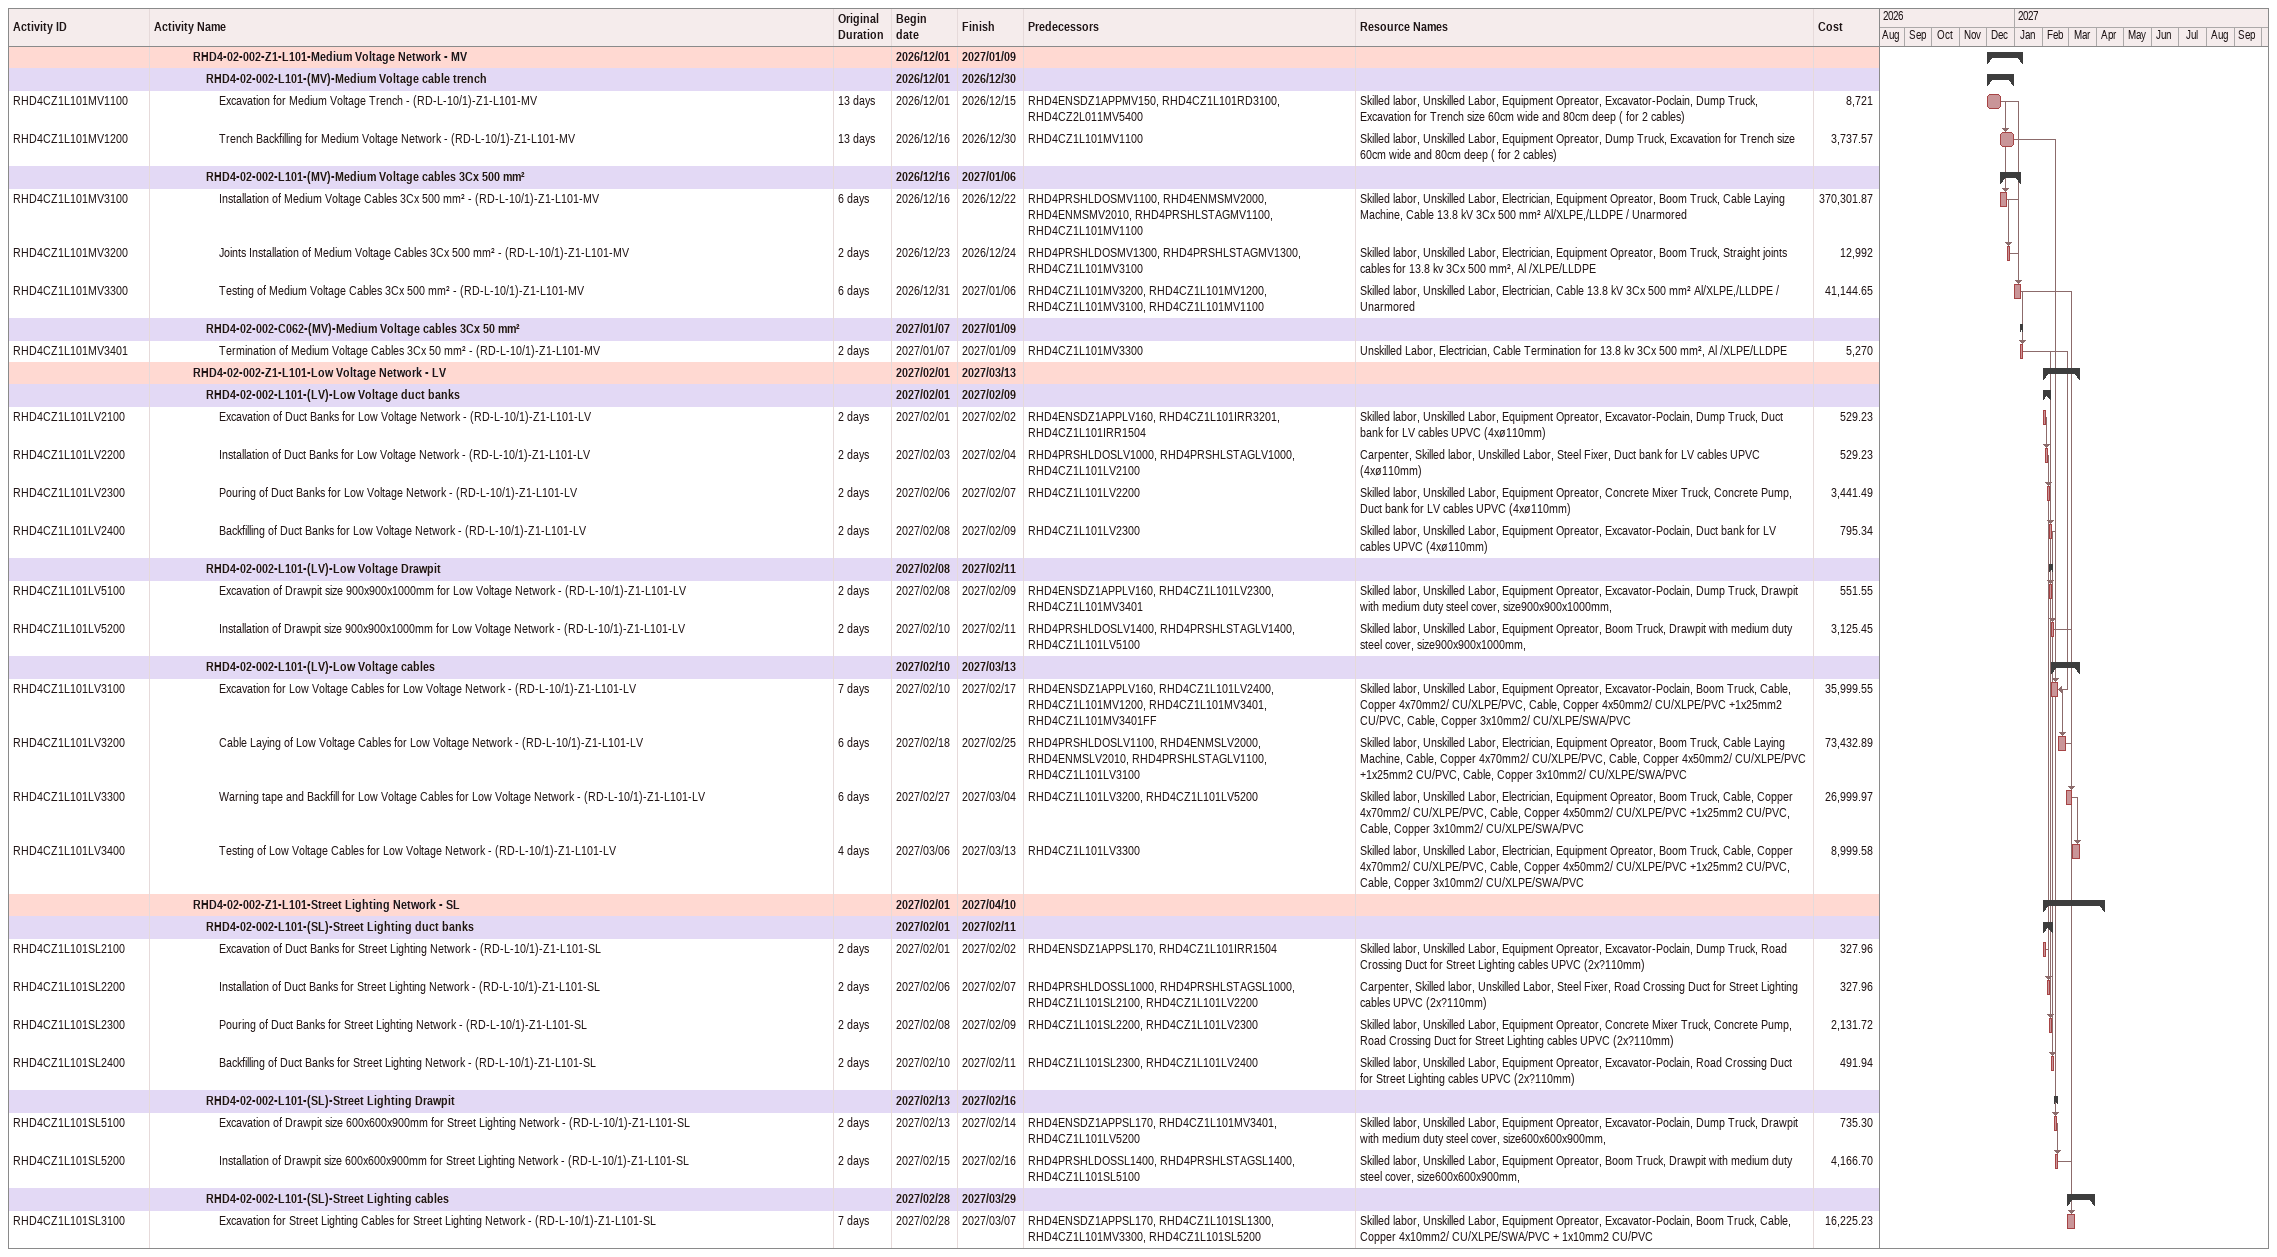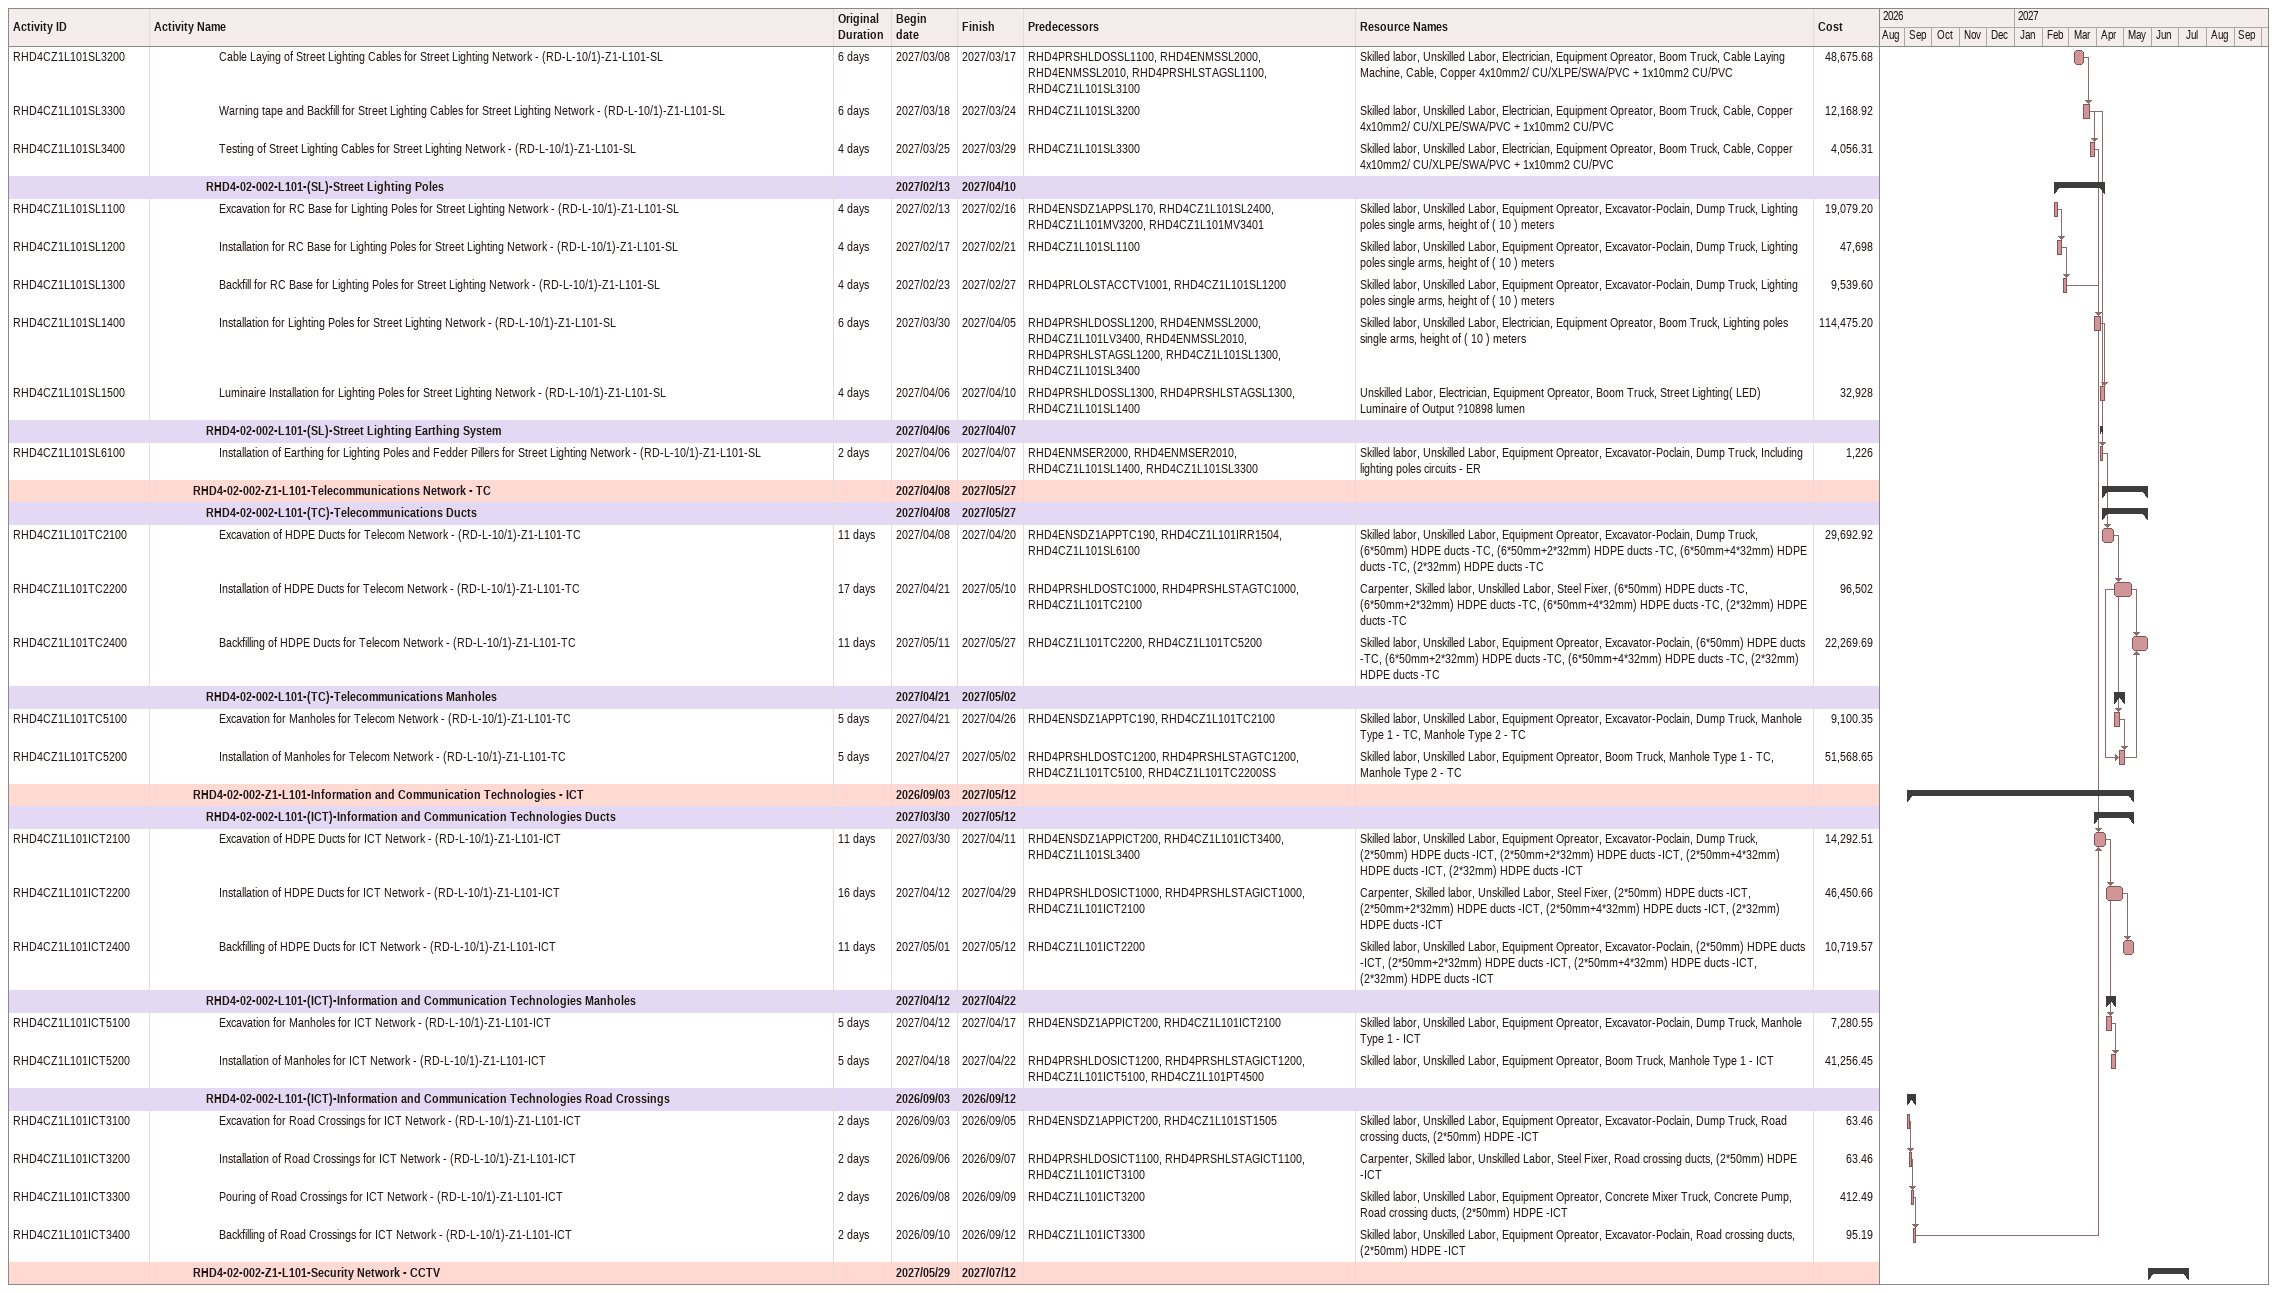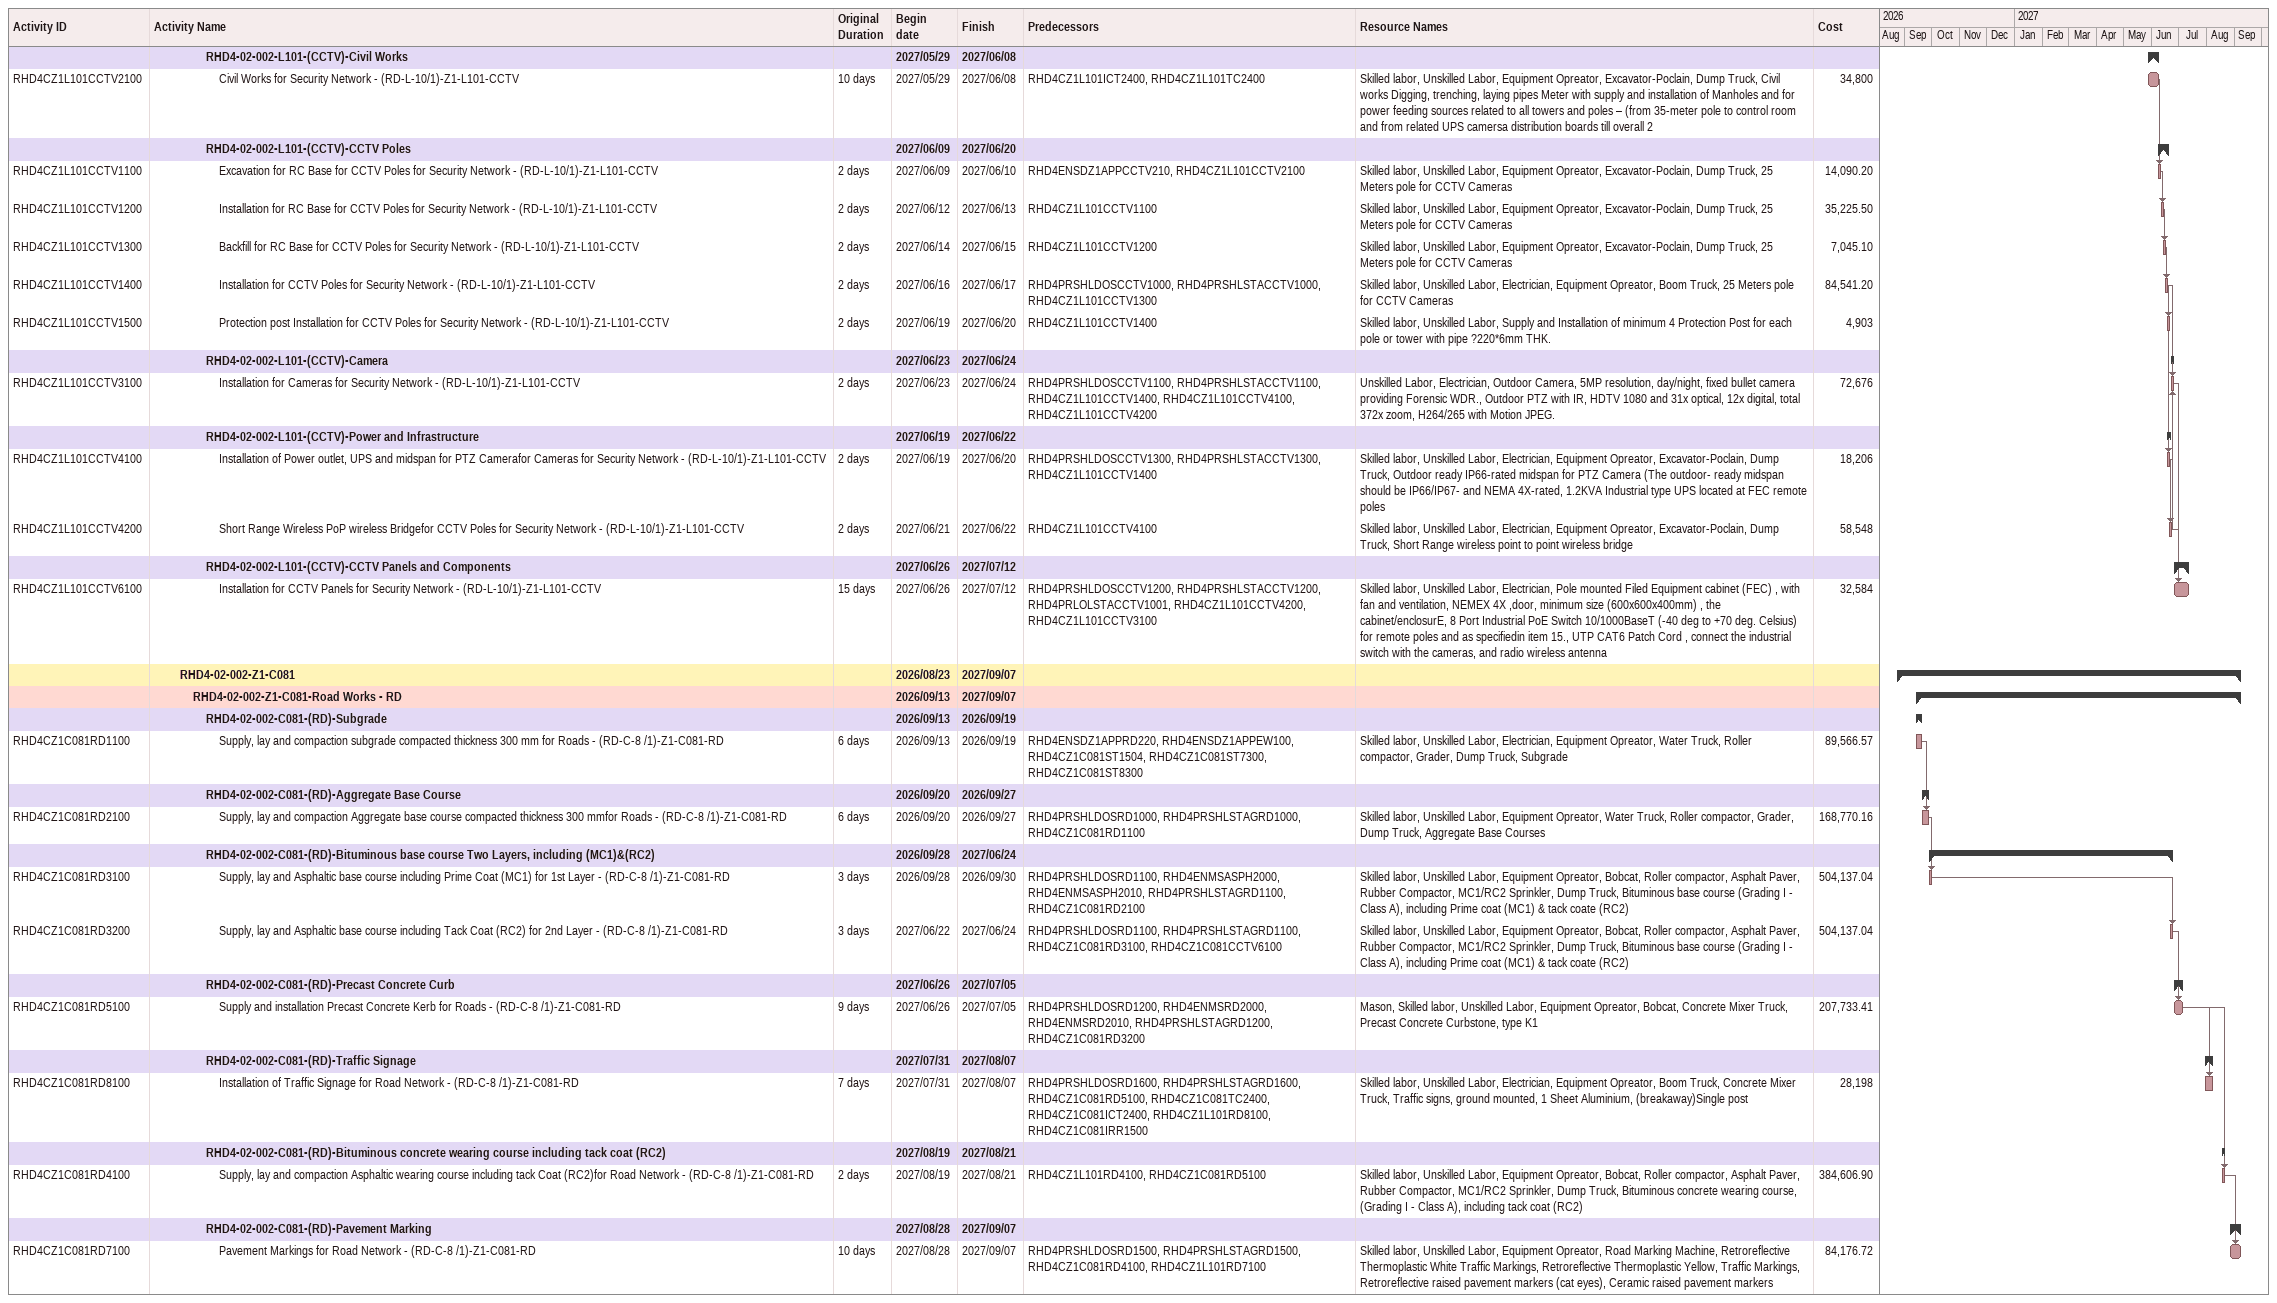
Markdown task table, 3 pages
| ID | Level | Task | Original duration | Start | Finish | Predecessors | Resources | Cost |
|---|---|---|---|---|---|---|---|---|
|  | 4 | **RHD4-02-002-Z1-L101-Medium Voltage Network - MV** |  | 2026-12-01 | 2027-01-09 |  |  |  |
|  | 5 | **RHD4-02-002-L101-(MV)-Medium Voltage cable trench** |  | 2026-12-01 | 2026-12-30 |  |  |  |
| RHD4CZ1L101MV1100 | 6 | Excavation for Medium Voltage Trench - (RD-L-10/1)-Z1-L101-MV | 13d | 2026-12-01 | 2026-12-15 | RHD4ENSDZ1APPMV150, RHD4CZ1L101RD3100, RHD4CZ2L011MV5400 | Skilled labor, Unskilled Labor, Equipment Opreator, Excavator-Poclain, Dump Truck, Excavation for Trench size 60cm wide and 80cm deep ( for 2 cables) | 8721 |
| RHD4CZ1L101MV1200 | 6 | Trench Backfilling for Medium Voltage Network - (RD-L-10/1)-Z1-L101-MV | 13d | 2026-12-16 | 2026-12-30 | RHD4CZ1L101MV1100 | Skilled labor, Unskilled Labor, Equipment Opreator, Dump Truck, Excavation for Trench size 60cm wide and 80cm deep ( for 2 cables) | 3737.57 |
|  | 5 | **RHD4-02-002-L101-(MV)-Medium Voltage cables 3Cx 500 mm²** |  | 2026-12-16 | 2027-01-06 |  |  |  |
| RHD4CZ1L101MV3100 | 6 | Installation of Medium Voltage Cables 3Cx 500 mm² - (RD-L-10/1)-Z1-L101-MV | 6d | 2026-12-16 | 2026-12-22 | RHD4PRSHLDOSMV1100, RHD4ENMSMV2000, RHD4ENMSMV2010, RHD4PRSHLSTAGMV1100, RHD4CZ1L101MV1100 | Skilled labor, Unskilled Labor, Electrician, Equipment Opreator, Boom Truck, Cable Laying Machine, Cable 13.8 kV 3Cx 500 mm² Al/XLPE,/LLDPE / Unarmored | 370301.87 |
| RHD4CZ1L101MV3200 | 6 | Joints Installation of Medium Voltage Cables 3Cx 500 mm² - (RD-L-10/1)-Z1-L101-MV | 2d | 2026-12-23 | 2026-12-24 | RHD4PRSHLDOSMV1300, RHD4PRSHLSTAGMV1300, RHD4CZ1L101MV3100 | Skilled labor, Unskilled Labor, Electrician, Equipment Opreator, Boom Truck, Straight joints cables for 13.8 kv 3Cx 500 mm², Al /XLPE/LLDPE | 12992 |
| RHD4CZ1L101MV3300 | 6 | Testing of Medium Voltage Cables 3Cx 500 mm² - (RD-L-10/1)-Z1-L101-MV | 6d | 2026-12-31 | 2027-01-06 | RHD4CZ1L101MV3200, RHD4CZ1L101MV1200, RHD4CZ1L101MV3100, RHD4CZ1L101MV1100 | Skilled labor, Unskilled Labor, Electrician, Cable 13.8 kV 3Cx 500 mm² Al/XLPE,/LLDPE / Unarmored | 41144.65 |
|  | 5 | **RHD4-02-002-C062-(MV)-Medium Voltage cables 3Cx 50 mm²** |  | 2027-01-07 | 2027-01-09 |  |  |  |
| RHD4CZ1L101MV3401 | 6 | Termination of Medium Voltage Cables 3Cx 50 mm² - (RD-L-10/1)-Z1-L101-MV | 2d | 2027-01-07 | 2027-01-09 | RHD4CZ1L101MV3300 | Unskilled Labor, Electrician, Cable Termination for 13.8 kv 3Cx 500 mm², Al /XLPE/LLDPE | 5270 |
|  | 4 | **RHD4-02-002-Z1-L101-Low Voltage Network - LV** |  | 2027-02-01 | 2027-03-13 |  |  |  |
|  | 5 | **RHD4-02-002-L101-(LV)-Low Voltage duct banks** |  | 2027-02-01 | 2027-02-09 |  |  |  |
| RHD4CZ1L101LV2100 | 6 | Excavation of Duct Banks for Low Voltage Network - (RD-L-10/1)-Z1-L101-LV | 2d | 2027-02-01 | 2027-02-02 | RHD4ENSDZ1APPLV160, RHD4CZ1L101IRR3201, RHD4CZ1L101IRR1504 | Skilled labor, Unskilled Labor, Equipment Opreator, Excavator-Poclain, Dump Truck, Duct bank for LV cables UPVC (4xø110mm) | 529.23 |
| RHD4CZ1L101LV2200 | 6 | Installation of Duct Banks for Low Voltage Network - (RD-L-10/1)-Z1-L101-LV | 2d | 2027-02-03 | 2027-02-04 | RHD4PRSHLDOSLV1000, RHD4PRSHLSTAGLV1000, RHD4CZ1L101LV2100 | Carpenter, Skilled labor, Unskilled Labor, Steel Fixer, Duct bank for LV cables UPVC (4xø110mm) | 529.23 |
| RHD4CZ1L101LV2300 | 6 | Pouring of Duct Banks for Low Voltage Network - (RD-L-10/1)-Z1-L101-LV | 2d | 2027-02-06 | 2027-02-07 | RHD4CZ1L101LV2200 | Skilled labor, Unskilled Labor, Equipment Opreator, Concrete Mixer Truck, Concrete Pump, Duct bank for LV cables UPVC (4xø110mm) | 3441.49 |
| RHD4CZ1L101LV2400 | 6 | Backfilling of Duct Banks for Low Voltage Network - (RD-L-10/1)-Z1-L101-LV | 2d | 2027-02-08 | 2027-02-09 | RHD4CZ1L101LV2300 | Skilled labor, Unskilled Labor, Equipment Opreator, Excavator-Poclain, Duct bank for LV cables UPVC (4xø110mm) | 795.34 |
|  | 5 | **RHD4-02-002-L101-(LV)-Low Voltage Drawpit** |  | 2027-02-08 | 2027-02-11 |  |  |  |
| RHD4CZ1L101LV5100 | 6 | Excavation of Drawpit size 900x900x1000mm for Low Voltage Network - (RD-L-10/1)-Z1-L101-LV | 2d | 2027-02-08 | 2027-02-09 | RHD4ENSDZ1APPLV160, RHD4CZ1L101LV2300, RHD4CZ1L101MV3401 | Skilled labor, Unskilled Labor, Equipment Opreator, Excavator-Poclain, Dump Truck, Drawpit with medium duty steel cover, size900x900x1000mm, | 551.55 |
| RHD4CZ1L101LV5200 | 6 | Installation of Drawpit size 900x900x1000mm for Low Voltage Network - (RD-L-10/1)-Z1-L101-LV | 2d | 2027-02-10 | 2027-02-11 | RHD4PRSHLDOSLV1400, RHD4PRSHLSTAGLV1400, RHD4CZ1L101LV5100 | Skilled labor, Unskilled Labor, Equipment Opreator, Boom Truck, Drawpit with medium duty steel cover, size900x900x1000mm, | 3125.45 |
|  | 5 | **RHD4-02-002-L101-(LV)-Low Voltage cables** |  | 2027-02-10 | 2027-03-13 |  |  |  |
| RHD4CZ1L101LV3100 | 6 | Excavation for Low Voltage Cables for Low Voltage Network - (RD-L-10/1)-Z1-L101-LV | 7d | 2027-02-10 | 2027-02-17 | RHD4ENSDZ1APPLV160, RHD4CZ1L101LV2400, RHD4CZ1L101MV1200, RHD4CZ1L101MV3401, RHD4CZ1L101MV3401FF | Skilled labor, Unskilled Labor, Equipment Opreator, Excavator-Poclain, Boom Truck, Cable, Copper 4x70mm2/ CU/XLPE/PVC, Cable, Copper 4x50mm2/ CU/XLPE/PVC +1x25mm2 CU/PVC, Cable, Copper 3x10mm2/ CU/XLPE/SWA/PVC | 35999.55 |
| RHD4CZ1L101LV3200 | 6 | Cable Laying of Low Voltage Cables for Low Voltage Network - (RD-L-10/1)-Z1-L101-LV | 6d | 2027-02-18 | 2027-02-25 | RHD4PRSHLDOSLV1100, RHD4ENMSLV2000, RHD4ENMSLV2010, RHD4PRSHLSTAGLV1100, RHD4CZ1L101LV3100 | Skilled labor, Unskilled Labor, Electrician, Equipment Opreator, Boom Truck, Cable Laying Machine, Cable, Copper 4x70mm2/ CU/XLPE/PVC, Cable, Copper 4x50mm2/ CU/XLPE/PVC +1x25mm2 CU/PVC, Cable, Copper 3x10mm2/ CU/XLPE/SWA/PVC | 73432.89 |
| RHD4CZ1L101LV3300 | 6 | Warning tape and Backfill for Low Voltage Cables for Low Voltage Network - (RD-L-10/1)-Z1-L101-LV | 6d | 2027-02-27 | 2027-03-04 | RHD4CZ1L101LV3200, RHD4CZ1L101LV5200 | Skilled labor, Unskilled Labor, Electrician, Equipment Opreator, Boom Truck, Cable, Copper 4x70mm2/ CU/XLPE/PVC, Cable, Copper 4x50mm2/ CU/XLPE/PVC +1x25mm2 CU/PVC, Cable, Copper 3x10mm2/ CU/XLPE/SWA/PVC | 26999.97 |
| RHD4CZ1L101LV3400 | 6 | Testing of Low Voltage Cables for Low Voltage Network - (RD-L-10/1)-Z1-L101-LV | 4d | 2027-03-06 | 2027-03-13 | RHD4CZ1L101LV3300 | Skilled labor, Unskilled Labor, Electrician, Equipment Opreator, Boom Truck, Cable, Copper 4x70mm2/ CU/XLPE/PVC, Cable, Copper 4x50mm2/ CU/XLPE/PVC +1x25mm2 CU/PVC, Cable, Copper 3x10mm2/ CU/XLPE/SWA/PVC | 8999.58 |
|  | 4 | **RHD4-02-002-Z1-L101-Street Lighting Network - SL** |  | 2027-02-01 | 2027-04-10 |  |  |  |
|  | 5 | **RHD4-02-002-L101-(SL)-Street Lighting duct banks** |  | 2027-02-01 | 2027-02-11 |  |  |  |
| RHD4CZ1L101SL2100 | 6 | Excavation of Duct Banks for Street Lighting Network - (RD-L-10/1)-Z1-L101-SL | 2d | 2027-02-01 | 2027-02-02 | RHD4ENSDZ1APPSL170, RHD4CZ1L101IRR1504 | Skilled labor, Unskilled Labor, Equipment Opreator, Excavator-Poclain, Dump Truck, Road Crossing Duct for Street Lighting cables UPVC (2x?110mm) | 327.96 |
| RHD4CZ1L101SL2200 | 6 | Installation of Duct Banks for Street Lighting Network - (RD-L-10/1)-Z1-L101-SL | 2d | 2027-02-06 | 2027-02-07 | RHD4PRSHLDOSSL1000, RHD4PRSHLSTAGSL1000, RHD4CZ1L101SL2100, RHD4CZ1L101LV2200 | Carpenter, Skilled labor, Unskilled Labor, Steel Fixer, Road Crossing Duct for Street Lighting cables UPVC (2x?110mm) | 327.96 |
| RHD4CZ1L101SL2300 | 6 | Pouring of Duct Banks for Street Lighting Network - (RD-L-10/1)-Z1-L101-SL | 2d | 2027-02-08 | 2027-02-09 | RHD4CZ1L101SL2200, RHD4CZ1L101LV2300 | Skilled labor, Unskilled Labor, Equipment Opreator, Concrete Mixer Truck, Concrete Pump, Road Crossing Duct for Street Lighting cables UPVC (2x?110mm) | 2131.72 |
| RHD4CZ1L101SL2400 | 6 | Backfilling of Duct Banks for Street Lighting Network - (RD-L-10/1)-Z1-L101-SL | 2d | 2027-02-10 | 2027-02-11 | RHD4CZ1L101SL2300, RHD4CZ1L101LV2400 | Skilled labor, Unskilled Labor, Equipment Opreator, Excavator-Poclain, Road Crossing Duct for Street Lighting cables UPVC (2x?110mm) | 491.94 |
|  | 5 | **RHD4-02-002-L101-(SL)-Street Lighting Drawpit** |  | 2027-02-13 | 2027-02-16 |  |  |  |
| RHD4CZ1L101SL5100 | 6 | Excavation of Drawpit size 600x600x900mm for Street Lighting Network - (RD-L-10/1)-Z1-L101-SL | 2d | 2027-02-13 | 2027-02-14 | RHD4ENSDZ1APPSL170, RHD4CZ1L101MV3401, RHD4CZ1L101LV5200 | Skilled labor, Unskilled Labor, Equipment Opreator, Excavator-Poclain, Dump Truck, Drawpit with medium duty steel cover, size600x600x900mm, | 735.30 |
| RHD4CZ1L101SL5200 | 6 | Installation of Drawpit size 600x600x900mm for Street Lighting Network - (RD-L-10/1)-Z1-L101-SL | 2d | 2027-02-15 | 2027-02-16 | RHD4PRSHLDOSSL1400, RHD4PRSHLSTAGSL1400, RHD4CZ1L101SL5100 | Skilled labor, Unskilled Labor, Equipment Opreator, Boom Truck, Drawpit with medium duty steel cover, size600x600x900mm, | 4166.70 |
|  | 5 | **RHD4-02-002-L101-(SL)-Street Lighting cables** |  | 2027-02-28 | 2027-03-29 |  |  |  |
| RHD4CZ1L101SL3100 | 6 | Excavation for Street Lighting Cables for Street Lighting Network - (RD-L-10/1)-Z1-L101-SL | 7d | 2027-02-28 | 2027-03-07 | RHD4ENSDZ1APPSL170, RHD4CZ1L101SL1300, RHD4CZ1L101MV3300, RHD4CZ1L101SL5200 | Skilled labor, Unskilled Labor, Equipment Opreator, Excavator-Poclain, Boom Truck, Cable, Copper 4x10mm2/ CU/XLPE/SWA/PVC + 1x10mm2 CU/PVC | 16225.23 |
| RHD4CZ1L101SL3200 | 6 | Cable Laying of Street Lighting Cables for Street Lighting Network - (RD-L-10/1)-Z1-L101-SL | 6d | 2027-03-08 | 2027-03-17 | RHD4PRSHLDOSSL1100, RHD4ENMSSL2000, RHD4ENMSSL2010, RHD4PRSHLSTAGSL1100, RHD4CZ1L101SL3100 | Skilled labor, Unskilled Labor, Electrician, Equipment Opreator, Boom Truck, Cable Laying Machine, Cable, Copper 4x10mm2/ CU/XLPE/SWA/PVC + 1x10mm2 CU/PVC | 48675.68 |
| RHD4CZ1L101SL3300 | 6 | Warning tape and Backfill for Street Lighting Cables for Street Lighting Network - (RD-L-10/1)-Z1-L101-SL | 6d | 2027-03-18 | 2027-03-24 | RHD4CZ1L101SL3200 | Skilled labor, Unskilled Labor, Electrician, Equipment Opreator, Boom Truck, Cable, Copper 4x10mm2/ CU/XLPE/SWA/PVC + 1x10mm2 CU/PVC | 12168.92 |
| RHD4CZ1L101SL3400 | 6 | Testing of Street Lighting Cables for Street Lighting Network - (RD-L-10/1)-Z1-L101-SL | 4d | 2027-03-25 | 2027-03-29 | RHD4CZ1L101SL3300 | Skilled labor, Unskilled Labor, Electrician, Equipment Opreator, Boom Truck, Cable, Copper 4x10mm2/ CU/XLPE/SWA/PVC + 1x10mm2 CU/PVC | 4056.31 |
|  | 5 | **RHD4-02-002-L101-(SL)-Street Lighting Poles** |  | 2027-02-13 | 2027-04-10 |  |  |  |
| RHD4CZ1L101SL1100 | 6 | Excavation for RC Base for Lighting Poles for Street Lighting Network - (RD-L-10/1)-Z1-L101-SL | 4d | 2027-02-13 | 2027-02-16 | RHD4ENSDZ1APPSL170, RHD4CZ1L101SL2400, RHD4CZ1L101MV3200, RHD4CZ1L101MV3401 | Skilled labor, Unskilled Labor, Equipment Opreator, Excavator-Poclain, Dump Truck, Lighting poles single arms, height of ( 10 ) meters | 19079.20 |
| RHD4CZ1L101SL1200 | 6 | Installation for RC Base for Lighting Poles for Street Lighting Network - (RD-L-10/1)-Z1-L101-SL | 4d | 2027-02-17 | 2027-02-21 | RHD4CZ1L101SL1100 | Skilled labor, Unskilled Labor, Equipment Opreator, Excavator-Poclain, Dump Truck, Lighting poles single arms, height of ( 10 ) meters | 47698 |
| RHD4CZ1L101SL1300 | 6 | Backfill for RC Base for Lighting Poles for Street Lighting Network - (RD-L-10/1)-Z1-L101-SL | 4d | 2027-02-23 | 2027-02-27 | RHD4PRLOLSTACCTV1001, RHD4CZ1L101SL1200 | Skilled labor, Unskilled Labor, Equipment Opreator, Excavator-Poclain, Dump Truck, Lighting poles single arms, height of ( 10 ) meters | 9539.60 |
| RHD4CZ1L101SL1400 | 6 | Installation for Lighting Poles for Street Lighting Network - (RD-L-10/1)-Z1-L101-SL | 6d | 2027-03-30 | 2027-04-05 | RHD4PRSHLDOSSL1200, RHD4ENMSSL2000, RHD4CZ1L101LV3400, RHD4ENMSSL2010, RHD4PRSHLSTAGSL1200, RHD4CZ1L101SL1300, RHD4CZ1L101SL3400 | Skilled labor, Unskilled Labor, Electrician, Equipment Opreator, Boom Truck, Lighting poles single arms, height of ( 10 ) meters | 114475.20 |
| RHD4CZ1L101SL1500 | 6 | Luminaire Installation for Lighting Poles for Street Lighting Network - (RD-L-10/1)-Z1-L101-SL | 4d | 2027-04-06 | 2027-04-10 | RHD4PRSHLDOSSL1300, RHD4PRSHLSTAGSL1300, RHD4CZ1L101SL1400 | Unskilled Labor, Electrician, Equipment Opreator, Boom Truck, Street Lighting( LED) Luminaire of Output ?10898 lumen | 32928 |
|  | 5 | **RHD4-02-002-L101-(SL)-Street Lighting Earthing System** |  | 2027-04-06 | 2027-04-07 |  |  |  |
| RHD4CZ1L101SL6100 | 6 | Installation of Earthing for Lighting Poles and Fedder Pillers for Street Lighting Network - (RD-L-10/1)-Z1-L101-SL | 2d | 2027-04-06 | 2027-04-07 | RHD4ENMSER2000, RHD4ENMSER2010, RHD4CZ1L101SL1400, RHD4CZ1L101SL3300 | Skilled labor, Unskilled Labor, Equipment Opreator, Excavator-Poclain, Dump Truck, Including lighting poles circuits - ER | 1226 |
|  | 4 | **RHD4-02-002-Z1-L101-Telecommunications Network - TC** |  | 2027-04-08 | 2027-05-27 |  |  |  |
|  | 5 | **RHD4-02-002-L101-(TC)-Telecommunications Ducts** |  | 2027-04-08 | 2027-05-27 |  |  |  |
| RHD4CZ1L101TC2100 | 6 | Excavation of HDPE Ducts for Telecom Network - (RD-L-10/1)-Z1-L101-TC | 11d | 2027-04-08 | 2027-04-20 | RHD4ENSDZ1APPTC190, RHD4CZ1L101IRR1504, RHD4CZ1L101SL6100 | Skilled labor, Unskilled Labor, Equipment Opreator, Excavator-Poclain, Dump Truck, (6*50mm) HDPE ducts -TC, (6*50mm+2*32mm) HDPE ducts -TC, (6*50mm+4*32mm) HDPE ducts -TC, (2*32mm) HDPE ducts -TC | 29692.92 |
| RHD4CZ1L101TC2200 | 6 | Installation of HDPE Ducts for Telecom Network - (RD-L-10/1)-Z1-L101-TC | 17d | 2027-04-21 | 2027-05-10 | RHD4PRSHLDOSTC1000, RHD4PRSHLSTAGTC1000, RHD4CZ1L101TC2100 | Carpenter, Skilled labor, Unskilled Labor, Steel Fixer, (6*50mm) HDPE ducts -TC, (6*50mm+2*32mm) HDPE ducts -TC, (6*50mm+4*32mm) HDPE ducts -TC, (2*32mm) HDPE ducts -TC | 96502 |
| RHD4CZ1L101TC2400 | 6 | Backfilling of HDPE Ducts for Telecom Network - (RD-L-10/1)-Z1-L101-TC | 11d | 2027-05-11 | 2027-05-27 | RHD4CZ1L101TC2200, RHD4CZ1L101TC5200 | Skilled labor, Unskilled Labor, Equipment Opreator, Excavator-Poclain, (6*50mm) HDPE ducts -TC, (6*50mm+2*32mm) HDPE ducts -TC, (6*50mm+4*32mm) HDPE ducts -TC, (2*32mm) HDPE ducts -TC | 22269.69 |
|  | 5 | **RHD4-02-002-L101-(TC)-Telecommunications Manholes** |  | 2027-04-21 | 2027-05-02 |  |  |  |
| RHD4CZ1L101TC5100 | 6 | Excavation for Manholes for Telecom Network - (RD-L-10/1)-Z1-L101-TC | 5d | 2027-04-21 | 2027-04-26 | RHD4ENSDZ1APPTC190, RHD4CZ1L101TC2100 | Skilled labor, Unskilled Labor, Equipment Opreator, Excavator-Poclain, Dump Truck, Manhole Type 1 - TC, Manhole Type 2 - TC | 9100.35 |
| RHD4CZ1L101TC5200 | 6 | Installation of Manholes for Telecom Network - (RD-L-10/1)-Z1-L101-TC | 5d | 2027-04-27 | 2027-05-02 | RHD4PRSHLDOSTC1200, RHD4PRSHLSTAGTC1200, RHD4CZ1L101TC5100, RHD4CZ1L101TC2200SS | Skilled labor, Unskilled Labor, Equipment Opreator, Boom Truck, Manhole Type 1 - TC, Manhole Type 2 - TC | 51568.65 |
|  | 4 | **RHD4-02-002-Z1-L101-Information and Communication Technologies - ICT** |  | 2026-09-03 | 2027-05-12 |  |  |  |
|  | 5 | **RHD4-02-002-L101-(ICT)-Information and Communication Technologies Ducts** |  | 2027-03-30 | 2027-05-12 |  |  |  |
| RHD4CZ1L101ICT2100 | 6 | Excavation of HDPE Ducts for ICT Network - (RD-L-10/1)-Z1-L101-ICT | 11d | 2027-03-30 | 2027-04-11 | RHD4ENSDZ1APPICT200, RHD4CZ1L101ICT3400, RHD4CZ1L101SL3400 | Skilled labor, Unskilled Labor, Equipment Opreator, Excavator-Poclain, Dump Truck, (2*50mm) HDPE ducts -ICT, (2*50mm+2*32mm) HDPE ducts -ICT, (2*50mm+4*32mm) HDPE ducts -ICT, (2*32mm) HDPE ducts -ICT | 14292.51 |
| RHD4CZ1L101ICT2200 | 6 | Installation of HDPE Ducts for ICT Network - (RD-L-10/1)-Z1-L101-ICT | 16d | 2027-04-12 | 2027-04-29 | RHD4PRSHLDOSICT1000, RHD4PRSHLSTAGICT1000, RHD4CZ1L101ICT2100 | Carpenter, Skilled labor, Unskilled Labor, Steel Fixer, (2*50mm) HDPE ducts -ICT, (2*50mm+2*32mm) HDPE ducts -ICT, (2*50mm+4*32mm) HDPE ducts -ICT, (2*32mm) HDPE ducts -ICT | 46450.66 |
| RHD4CZ1L101ICT2400 | 6 | Backfilling of HDPE Ducts for ICT Network - (RD-L-10/1)-Z1-L101-ICT | 11d | 2027-05-01 | 2027-05-12 | RHD4CZ1L101ICT2200 | Skilled labor, Unskilled Labor, Equipment Opreator, Excavator-Poclain, (2*50mm) HDPE ducts -ICT, (2*50mm+2*32mm) HDPE ducts -ICT, (2*50mm+4*32mm) HDPE ducts -ICT, (2*32mm) HDPE ducts -ICT | 10719.57 |
|  | 5 | **RHD4-02-002-L101-(ICT)-Information and Communication Technologies Manholes** |  | 2027-04-12 | 2027-04-22 |  |  |  |
| RHD4CZ1L101ICT5100 | 6 | Excavation for Manholes for ICT Network - (RD-L-10/1)-Z1-L101-ICT | 5d | 2027-04-12 | 2027-04-17 | RHD4ENSDZ1APPICT200, RHD4CZ1L101ICT2100 | Skilled labor, Unskilled Labor, Equipment Opreator, Excavator-Poclain, Dump Truck, Manhole Type 1 - ICT | 7280.55 |
| RHD4CZ1L101ICT5200 | 6 | Installation of Manholes for ICT Network - (RD-L-10/1)-Z1-L101-ICT | 5d | 2027-04-18 | 2027-04-22 | RHD4PRSHLDOSICT1200, RHD4PRSHLSTAGICT1200, RHD4CZ1L101ICT5100, RHD4CZ1L101PT4500 | Skilled labor, Unskilled Labor, Equipment Opreator, Boom Truck, Manhole Type 1 - ICT | 41256.45 |
|  | 5 | **RHD4-02-002-L101-(ICT)-Information and Communication Technologies Road Crossings** |  | 2026-09-03 | 2026-09-12 |  |  |  |
| RHD4CZ1L101ICT3100 | 6 | Excavation for Road Crossings for ICT Network - (RD-L-10/1)-Z1-L101-ICT | 2d | 2026-09-03 | 2026-09-05 | RHD4ENSDZ1APPICT200, RHD4CZ1L101ST1505 | Skilled labor, Unskilled Labor, Equipment Opreator, Excavator-Poclain, Dump Truck, Road crossing ducts, (2*50mm) HDPE -ICT | 63.46 |
| RHD4CZ1L101ICT3200 | 6 | Installation of Road Crossings for ICT Network - (RD-L-10/1)-Z1-L101-ICT | 2d | 2026-09-06 | 2026-09-07 | RHD4PRSHLDOSICT1100, RHD4PRSHLSTAGICT1100, RHD4CZ1L101ICT3100 | Carpenter, Skilled labor, Unskilled Labor, Steel Fixer, Road crossing ducts, (2*50mm) HDPE -ICT | 63.46 |
| RHD4CZ1L101ICT3300 | 6 | Pouring of Road Crossings for ICT Network - (RD-L-10/1)-Z1-L101-ICT | 2d | 2026-09-08 | 2026-09-09 | RHD4CZ1L101ICT3200 | Skilled labor, Unskilled Labor, Equipment Opreator, Concrete Mixer Truck, Concrete Pump, Road crossing ducts, (2*50mm) HDPE -ICT | 412.49 |
| RHD4CZ1L101ICT3400 | 6 | Backfilling of Road Crossings for ICT Network - (RD-L-10/1)-Z1-L101-ICT | 2d | 2026-09-10 | 2026-09-12 | RHD4CZ1L101ICT3300 | Skilled labor, Unskilled Labor, Equipment Opreator, Excavator-Poclain, Road crossing ducts, (2*50mm) HDPE -ICT | 95.19 |
|  | 4 | **RHD4-02-002-Z1-L101-Security Network - CCTV** |  | 2027-05-29 | 2027-07-12 |  |  |  |
|  | 5 | **RHD4-02-002-L101-(CCTV)-Civil Works** |  | 2027-05-29 | 2027-06-08 |  |  |  |
| RHD4CZ1L101CCTV2100 | 6 | Civil Works for Security Network - (RD-L-10/1)-Z1-L101-CCTV | 10d | 2027-05-29 | 2027-06-08 | RHD4CZ1L101ICT2400, RHD4CZ1L101TC2400 | Skilled labor, Unskilled Labor, Equipment Opreator, Excavator-Poclain, Dump Truck, Civil works Digging, trenching, laying pipes Meter with supply and installation of Manholes and for power feeding sources related to all towers and poles – (from 35-meter pole to control room and from related UPS camersa distribution boards till overall 2 | 34800 |
|  | 5 | **RHD4-02-002-L101-(CCTV)-CCTV Poles** |  | 2027-06-09 | 2027-06-20 |  |  |  |
| RHD4CZ1L101CCTV1100 | 6 | Excavation for RC Base for CCTV Poles for Security Network - (RD-L-10/1)-Z1-L101-CCTV | 2d | 2027-06-09 | 2027-06-10 | RHD4ENSDZ1APPCCTV210, RHD4CZ1L101CCTV2100 | Skilled labor, Unskilled Labor, Equipment Opreator, Excavator-Poclain, Dump Truck, 25 Meters pole for CCTV Cameras | 14090.20 |
| RHD4CZ1L101CCTV1200 | 6 | Installation for RC Base for CCTV Poles for Security Network - (RD-L-10/1)-Z1-L101-CCTV | 2d | 2027-06-12 | 2027-06-13 | RHD4CZ1L101CCTV1100 | Skilled labor, Unskilled Labor, Equipment Opreator, Excavator-Poclain, Dump Truck, 25 Meters pole for CCTV Cameras | 35225.50 |
| RHD4CZ1L101CCTV1300 | 6 | Backfill for RC Base for CCTV Poles for Security Network - (RD-L-10/1)-Z1-L101-CCTV | 2d | 2027-06-14 | 2027-06-15 | RHD4CZ1L101CCTV1200 | Skilled labor, Unskilled Labor, Equipment Opreator, Excavator-Poclain, Dump Truck, 25 Meters pole for CCTV Cameras | 7045.10 |
| RHD4CZ1L101CCTV1400 | 6 | Installation for CCTV Poles for Security Network - (RD-L-10/1)-Z1-L101-CCTV | 2d | 2027-06-16 | 2027-06-17 | RHD4PRSHLDOSCCTV1000, RHD4PRSHLSTACCTV1000, RHD4CZ1L101CCTV1300 | Skilled labor, Unskilled Labor, Electrician, Equipment Opreator, Boom Truck, 25 Meters pole for CCTV Cameras | 84541.20 |
| RHD4CZ1L101CCTV1500 | 6 | Protection post Installation for CCTV Poles for Security Network - (RD-L-10/1)-Z1-L101-CCTV | 2d | 2027-06-19 | 2027-06-20 | RHD4CZ1L101CCTV1400 | Skilled labor, Unskilled Labor, Supply and Installation of minimum 4 Protection Post for each pole or tower with pipe ?220*6mm THK. | 4903 |
|  | 5 | **RHD4-02-002-L101-(CCTV)-Camera** |  | 2027-06-23 | 2027-06-24 |  |  |  |
| RHD4CZ1L101CCTV3100 | 6 | Installation for Cameras for Security Network - (RD-L-10/1)-Z1-L101-CCTV | 2d | 2027-06-23 | 2027-06-24 | RHD4PRSHLDOSCCTV1100, RHD4PRSHLSTACCTV1100, RHD4CZ1L101CCTV1400, RHD4CZ1L101CCTV4100, RHD4CZ1L101CCTV4200 | Unskilled Labor, Electrician, Outdoor Camera, 5MP resolution, day/night, fixed bullet camera providing Forensic WDR., Outdoor PTZ with IR, HDTV 1080 and 31x optical, 12x digital, total 372x zoom, H264/265 with Motion JPEG. | 72676 |
|  | 5 | **RHD4-02-002-L101-(CCTV)-Power and Infrastructure** |  | 2027-06-19 | 2027-06-22 |  |  |  |
| RHD4CZ1L101CCTV4100 | 6 | Installation of Power outlet, UPS and midspan for PTZ Camerafor Cameras for Security Network - (RD-L-10/1)-Z1-L101-CCTV | 2d | 2027-06-19 | 2027-06-20 | RHD4PRSHLDOSCCTV1300, RHD4PRSHLSTACCTV1300, RHD4CZ1L101CCTV1400 | Skilled labor, Unskilled Labor, Electrician, Equipment Opreator, Excavator-Poclain, Dump Truck, Outdoor ready IP66-rated midspan for PTZ Camera (The outdoor- ready midspan should be IP66/IP67- and NEMA 4X-rated, 1.2KVA Industrial type UPS located at FEC remote poles | 18206 |
| RHD4CZ1L101CCTV4200 | 6 | Short Range Wireless PoP wireless Bridgefor CCTV Poles for Security Network - (RD-L-10/1)-Z1-L101-CCTV | 2d | 2027-06-21 | 2027-06-22 | RHD4CZ1L101CCTV4100 | Skilled labor, Unskilled Labor, Electrician, Equipment Opreator, Excavator-Poclain, Dump Truck, Short Range wireless point to point wireless bridge | 58548 |
|  | 5 | **RHD4-02-002-L101-(CCTV)-CCTV Panels and Components** |  | 2027-06-26 | 2027-07-12 |  |  |  |
| RHD4CZ1L101CCTV6100 | 6 | Installation for CCTV Panels for Security Network - (RD-L-10/1)-Z1-L101-CCTV | 15d | 2027-06-26 | 2027-07-12 | RHD4PRSHLDOSCCTV1200, RHD4PRSHLSTACCTV1200, RHD4PRLOLSTACCTV1001, RHD4CZ1L101CCTV4200, RHD4CZ1L101CCTV3100 | Skilled labor, Unskilled Labor, Electrician, Pole mounted Filed Equipment cabinet (FEC) , with fan and ventilation, NEMEX 4X ,door, minimum size (600x600x400mm) , the cabinet/enclosurE, 8 Port Industrial PoE Switch 10/1000BaseT (-40 deg to +70 deg. Celsius) for remote poles and as specifiedin item 15., UTP CAT6 Patch Cord , connect the industrial switch with the cameras, and radio wireless antenna | 32584 |
|  | 3 | **RHD4-02-002-Z1-C081** |  | 2026-08-23 | 2027-09-07 |  |  |  |
|  | 4 | **RHD4-02-002-Z1-C081-Road Works - RD** |  | 2026-09-13 | 2027-09-07 |  |  |  |
|  | 5 | **RHD4-02-002-C081-(RD)-Subgrade** |  | 2026-09-13 | 2026-09-19 |  |  |  |
| RHD4CZ1C081RD1100 | 6 | Supply, lay and compaction subgrade compacted thickness 300 mm for Roads - (RD-C-8 /1)-Z1-C081-RD | 6d | 2026-09-13 | 2026-09-19 | RHD4ENSDZ1APPRD220, RHD4ENSDZ1APPEW100, RHD4CZ1C081ST1504, RHD4CZ1C081ST7300, RHD4CZ1C081ST8300 | Skilled labor, Unskilled Labor, Electrician, Equipment Opreator, Water Truck, Roller compactor, Grader, Dump Truck, Subgrade | 89566.57 |
|  | 5 | **RHD4-02-002-C081-(RD)-Aggregate Base Course** |  | 2026-09-20 | 2026-09-27 |  |  |  |
| RHD4CZ1C081RD2100 | 6 | Supply, lay and compaction Aggregate base course compacted thickness 300 mmfor Roads - (RD-C-8 /1)-Z1-C081-RD | 6d | 2026-09-20 | 2026-09-27 | RHD4PRSHLDOSRD1000, RHD4PRSHLSTAGRD1000, RHD4CZ1C081RD1100 | Skilled labor, Unskilled Labor, Equipment Opreator, Water Truck, Roller compactor, Grader, Dump Truck, Aggregate Base Courses | 168770.16 |
|  | 5 | **RHD4-02-002-C081-(RD)-Bituminous base course Two Layers, including (MC1)&(RC2)** |  | 2026-09-28 | 2027-06-24 |  |  |  |
| RHD4CZ1C081RD3100 | 6 | Supply, lay and Asphaltic base course including Prime Coat (MC1) for 1st Layer - (RD-C-8 /1)-Z1-C081-RD | 3d | 2026-09-28 | 2026-09-30 | RHD4PRSHLDOSRD1100, RHD4ENMSASPH2000, RHD4ENMSASPH2010, RHD4PRSHLSTAGRD1100, RHD4CZ1C081RD2100 | Skilled labor, Unskilled Labor, Equipment Opreator, Bobcat, Roller compactor, Asphalt Paver, Rubber Compactor, MC1/RC2 Sprinkler, Dump Truck, Bituminous base course (Grading I - Class A), including Prime coat (MC1) & tack coate (RC2) | 504137.04 |
| RHD4CZ1C081RD3200 | 6 | Supply, lay and Asphaltic base course including Tack Coat (RC2) for 2nd Layer - (RD-C-8 /1)-Z1-C081-RD | 3d | 2027-06-22 | 2027-06-24 | RHD4PRSHLDOSRD1100, RHD4PRSHLSTAGRD1100, RHD4CZ1C081RD3100, RHD4CZ1C081CCTV6100 | Skilled labor, Unskilled Labor, Equipment Opreator, Bobcat, Roller compactor, Asphalt Paver, Rubber Compactor, MC1/RC2 Sprinkler, Dump Truck, Bituminous base course (Grading I - Class A), including Prime coat (MC1) & tack coate (RC2) | 504137.04 |
|  | 5 | **RHD4-02-002-C081-(RD)-Precast Concrete Curb** |  | 2027-06-26 | 2027-07-05 |  |  |  |
| RHD4CZ1C081RD5100 | 6 | Supply and installation Precast Concrete Kerb for Roads - (RD-C-8 /1)-Z1-C081-RD | 9d | 2027-06-26 | 2027-07-05 | RHD4PRSHLDOSRD1200, RHD4ENMSRD2000, RHD4ENMSRD2010, RHD4PRSHLSTAGRD1200, RHD4CZ1C081RD3200 | Mason, Skilled labor, Unskilled Labor, Equipment Opreator, Bobcat, Concrete Mixer Truck, Precast Concrete Curbstone, type K1 | 207733.41 |
|  | 5 | **RHD4-02-002-C081-(RD)-Traffic Signage** |  | 2027-07-31 | 2027-08-07 |  |  |  |
| RHD4CZ1C081RD8100 | 6 | Installation of Traffic Signage for Road Network - (RD-C-8 /1)-Z1-C081-RD | 7d | 2027-07-31 | 2027-08-07 | RHD4PRSHLDOSRD1600, RHD4PRSHLSTAGRD1600, RHD4CZ1C081RD5100, RHD4CZ1C081TC2400, RHD4CZ1C081ICT2400, RHD4CZ1L101RD8100, RHD4CZ1C081IRR1500 | Skilled labor, Unskilled Labor, Electrician, Equipment Opreator, Boom Truck, Concrete Mixer Truck, Traffic signs, ground mounted, 1 Sheet Aluminium, (breakaway)Single post | 28198 |
|  | 5 | **RHD4-02-002-C081-(RD)-Bituminous concrete wearing course including tack coat (RC2)** |  | 2027-08-19 | 2027-08-21 |  |  |  |
| RHD4CZ1C081RD4100 | 6 | Supply, lay and compaction Asphaltic wearing course including tack Coat (RC2)for Road Network - (RD-C-8 /1)-Z1-C081-RD | 2d | 2027-08-19 | 2027-08-21 | RHD4CZ1L101RD4100, RHD4CZ1C081RD5100 | Skilled labor, Unskilled Labor, Equipment Opreator, Bobcat, Roller compactor, Asphalt Paver, Rubber Compactor, MC1/RC2 Sprinkler, Dump Truck, Bituminous concrete wearing course, (Grading I - Class A), including tack coat (RC2) | 384606.90 |
|  | 5 | **RHD4-02-002-C081-(RD)-Pavement Marking** |  | 2027-08-28 | 2027-09-07 |  |  |  |
| RHD4CZ1C081RD7100 | 6 | Pavement Markings for Road Network - (RD-C-8 /1)-Z1-C081-RD | 10d | 2027-08-28 | 2027-09-07 | RHD4PRSHLDOSRD1500, RHD4PRSHLSTAGRD1500, RHD4CZ1C081RD4100, RHD4CZ1L101RD7100 | Skilled labor, Unskilled Labor, Equipment Opreator, Road Marking Machine, Retroreflective Thermoplastic White Traffic Markings, Retroreflective Thermoplastic Yellow, Traffic Markings, Retroreflective raised pavement markers (cat eyes), Ceramic raised pavement markers | 84176.72 |
